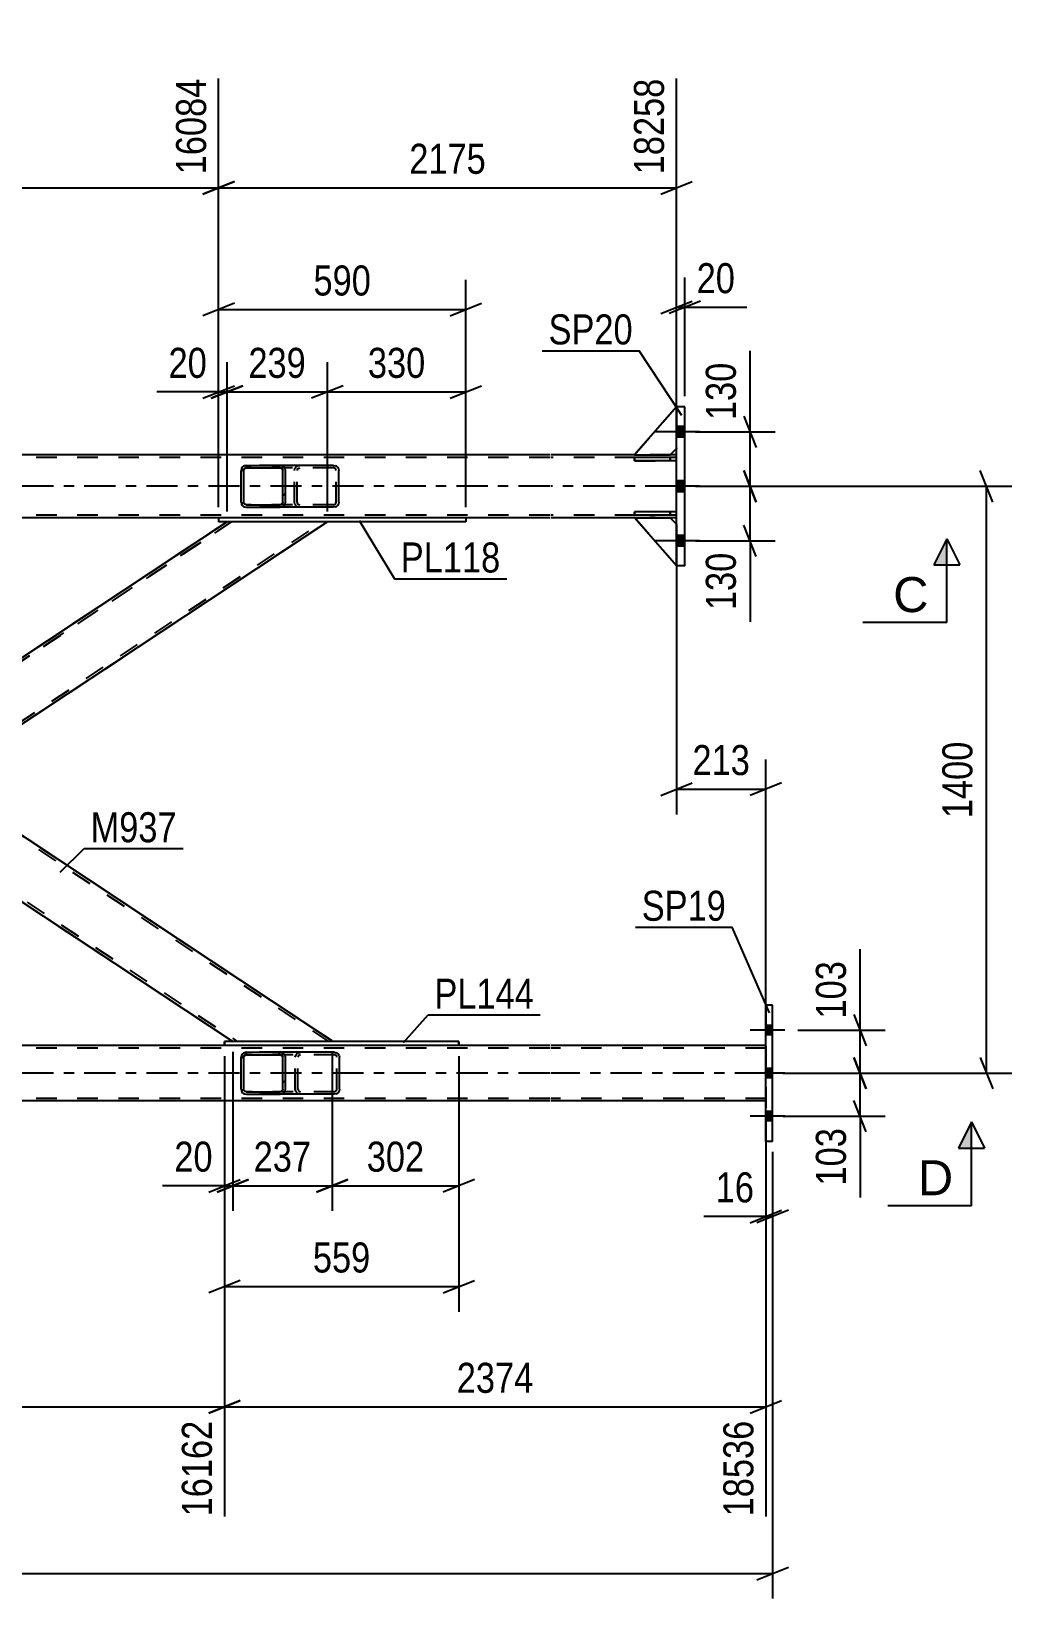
# Model space of a CAD drawing. Header units: millimetres. Extents: x -836 to 353, y -855 to -14.
# Drawn here: x -175.3 to -81.8, y -587.4 to -437.9 of the extents above; entities that cross this region are included whole.
import ezdxf

# ---------------------------------------------------------------- set-up
doc = ezdxf.new("R2010")
doc.units = ezdxf.units.MM
doc.linetypes.add('DXK_LINE_DOT2', pattern=[3.9198, 1.9599, -1.9599])
doc.linetypes.add('DXK_LINE_DOT3', pattern=[5.9187, 2.979, -0.9799, 0.9799, -0.9799])
doc.styles.add('Arial', font='ARIAL.TTF', dxfattribs={"height": 0.2})
doc.styles.add('Arial Narrow', font='ARIALN.TTF', dxfattribs={"height": 0.2})

# ---------------------------------------------------------------- blocks, each defined once
blk = doc.blocks.new('Part-570393895-8533 - 8355')
at = {"linetype": 'Continuous'}
h = blk.add_hatch(dxfattribs=at)
h.set_pattern_fill('', scale=0.7, style=0, pattern_type=0)
h.set_pattern_definition([(45, (-155.2637, -539.007), (-1.57154, 1.57154), [])])
h.paths.add_polyline_path([(-155.3, -538.82), (-155.26, -539.01), (-155.15, -539.16), (-154.99, -539.27), (-154.79, -539.3), (-151.58, -539.3), (-151.39, -539.27), (-151.22, -539.16), (-151.11, -539.01), (-151.07, -538.82), (-151.07, -535.78), (-151.11, -535.6), (-151.22, -535.44), (-151.39, -535.34), (-151.58, -535.3), (-154.79, -535.3), (-154.99, -535.34), (-155.15, -535.44), (-155.26, -535.6), (-155.3, -535.78)])
h.paths.add_polyline_path([(-155.03, -535.69), (-154.97, -535.61), (-154.89, -535.56), (-154.79, -535.54), (-151.58, -535.54), (-151.48, -535.56), (-151.4, -535.61), (-151.35, -535.69), (-151.33, -535.78), (-151.33, -538.82), (-151.35, -538.92), (-151.4, -538.99), (-151.48, -539.05), (-151.58, -539.06), (-154.79, -539.06), (-154.89, -539.05), (-154.97, -538.99), (-155.03, -538.92), (-155.05, -538.82), (-155.05, -535.78)])
at = {"color": 2, "linetype": 'Continuous'}
for p, q in [((-154.79, -535.3), (-154.99, -535.34)), ((-154.79, -535.3), (-151.58, -535.3)), ((-146.41, -535.3), (-151.58, -535.3)), ((-151.39, -535.34), (-151.58, -535.3)), ((-146.41, -535.3), (-146.22, -535.34)), ((-155.26, -535.6), (-155.3, -535.78)), ((-155.3, -538.82), (-155.3, -535.78)), ((-155.05, -535.78), (-155.03, -535.69)), ((-155.05, -538.82), (-155.05, -535.78)), ((-155.03, -535.69), (-154.97, -535.61)), ((-154.97, -535.61), (-154.89, -535.56)), ((-154.89, -535.56), (-154.79, -535.54)), ((-154.79, -535.54), (-151.58, -535.54)), ((-151.58, -535.54), (-151.48, -535.56)), ((-151.48, -535.56), (-151.4, -535.61)), ((-151.4, -535.61), (-151.35, -535.69)), ((-151.35, -535.69), (-151.33, -535.78)), ((-151.33, -538.82), (-151.33, -535.78)), ((-151.07, -535.78), (-151.11, -535.6)), ((-151.07, -538.82), (-151.07, -535.78)), ((-145.94, -535.6), (-145.9, -535.78)), ((-145.9, -538.82), (-145.9, -535.78)), ((-155.3, -538.82), (-155.26, -539.01)), ((-155.03, -538.92), (-155.05, -538.82)), ((-154.97, -538.99), (-155.03, -538.92)), ((-154.99, -539.27), (-154.79, -539.3)), ((-154.89, -539.05), (-154.97, -538.99)), ((-154.79, -539.06), (-154.89, -539.05)), ((-154.79, -539.06), (-151.58, -539.06)), ((-154.79, -539.3), (-151.58, -539.3)), ((-151.48, -539.05), (-151.58, -539.06)), ((-151.58, -539.3), (-151.39, -539.27)), ((-146.41, -539.3), (-151.58, -539.3)), ((-151.4, -538.99), (-151.48, -539.05)), ((-151.35, -538.92), (-151.4, -538.99)), ((-151.33, -538.82), (-151.35, -538.92)), ((-151.11, -539.01), (-151.07, -538.82)), ((-146.22, -539.27), (-146.41, -539.3)), ((-145.9, -538.82), (-145.94, -539.01))]:
    blk.add_line(p, q, dxfattribs=at)
at = {"color": 7, "linetype": 'DXK_LINE_DOT2'}
for p, q in [((-151.58, -535.3), (-154.79, -535.3)), ((-149.82, -535.34), (-149.63, -535.3)), ((-146.41, -535.54), (-154.79, -535.54)), ((-150.13, -535.78), (-150.09, -535.6)), ((-150.13, -538.82), (-150.13, -535.78)), ((-149.86, -535.69), (-149.88, -535.78)), ((-149.88, -538.82), (-149.88, -535.78)), ((-149.8, -535.61), (-149.86, -535.69)), ((-149.72, -535.56), (-149.8, -535.61)), ((-149.63, -535.54), (-149.72, -535.56)), ((-146.31, -535.56), (-146.41, -535.54)), ((-146.23, -535.61), (-146.31, -535.56)), ((-146.18, -535.69), (-146.23, -535.61)), ((-146.16, -535.78), (-146.18, -535.69)), ((-146.16, -538.82), (-146.16, -535.78)), ((-146.41, -539.06), (-154.79, -539.06)), ((-151.58, -539.3), (-154.79, -539.3)), ((-150.09, -539.01), (-150.13, -538.82)), ((-149.88, -538.82), (-149.86, -538.92)), ((-149.86, -538.92), (-149.8, -538.99)), ((-149.63, -539.3), (-149.82, -539.27)), ((-149.8, -538.99), (-149.78, -539.01)), ((-149.78, -539.01), (-149.72, -539.05)), ((-149.72, -539.05), (-149.63, -539.06)), ((-146.41, -539.06), (-146.31, -539.05)), ((-146.31, -539.05), (-146.23, -538.99)), ((-146.23, -538.99), (-146.18, -538.92)), ((-146.18, -538.92), (-146.16, -538.82))]:
    blk.add_line(p, q, dxfattribs=at)
at = {"color": 2, "linetype": 'Continuous'}
for centre, start, end in [((-154.81, -535.8), 110.9282, 155.8647), ((-151.56, -535.8), 24.1353, 69.0718), ((-146.39, -535.8), 24.1353, 69.0718), ((-154.81, -538.8), 204.1353, 249.0718), ((-151.56, -538.8), 290.9282, 335.8647), ((-146.39, -538.8), 290.9282, 335.8647)]:
    blk.add_arc(centre, 0.495, start, end, dxfattribs=at)
at = {"color": 7, "linetype": 'DXK_LINE_DOT2'}
for centre, start, end in [((-149.64, -535.8), 110.9282, 155.8647), ((-149.64, -538.8), 204.1353, 249.0718)]:
    blk.add_arc(centre, 0.495, start, end, dxfattribs=at)
blk = doc.blocks.new('Part-570393895-8570 - 8355')
at = {"color": 2, "linetype": 'Continuous'}
for p, q in [((-113.75, -473.7), (-117.75, -478.3)), ((-117.75, -478.3), (-114.35, -478.3)), ((-114.35, -478.3), (-113.75, -477.7))]:
    blk.add_line(p, q, dxfattribs=at)
at = {"color": 7, "linetype": 'DXK_LINE_DOT2'}
blk.add_line((-113.75, -473.7), (-113.75, -477.7), dxfattribs=at)
blk = doc.blocks.new('Bolt-570393895-8552 - 8355')
at = {"linetype": 'Continuous'}
for points in [[(-113.75, -475.58), (-113.75, -476.62), (-112.95, -476.62), (-112.95, -475.58)], [(-113.75, -475.58), (-113.75, -476.62), (-112.95, -476.62), (-112.95, -475.58)], [(-113.75, -475.58), (-113.75, -476.62), (-112.95, -476.62), (-112.95, -475.58)], [(-113.75, -480.78), (-113.75, -481.82), (-112.95, -481.82), (-112.95, -480.78)], [(-113.75, -480.78), (-113.75, -481.82), (-112.95, -481.82), (-112.95, -480.78)], [(-113.75, -485.98), (-113.75, -487.02), (-112.95, -487.02), (-112.95, -485.98)], [(-113.75, -485.98), (-113.75, -487.02), (-112.95, -487.02), (-112.95, -485.98)], [(-113.75, -485.98), (-113.75, -487.02), (-112.95, -487.02), (-112.95, -485.98)]]:
    blk.add_hatch(color=1, dxfattribs=at).paths.add_polyline_path(points)
at = {"color": 1, "linetype": 'Continuous'}
for p, q in [((-111.55, -476.1), (-115.75, -476.1)), ((-111.55, -476.1), (-115.75, -476.1)), ((-111.55, -476.1), (-115.75, -476.1)), ((-112.95, -475.58), (-113.75, -475.58)), ((-112.95, -475.58), (-113.75, -475.58)), ((-112.95, -475.58), (-113.75, -475.58)), ((-112.95, -476.62), (-113.75, -476.62)), ((-112.95, -476.62), (-113.75, -476.62)), ((-112.95, -476.62), (-113.75, -476.62)), ((-111.55, -481.3), (-115.75, -481.3)), ((-111.55, -481.3), (-115.75, -481.3)), ((-112.95, -480.78), (-113.75, -480.78)), ((-112.95, -480.78), (-113.75, -480.78)), ((-112.95, -481.82), (-113.75, -481.82)), ((-112.95, -481.82), (-113.75, -481.82)), ((-112.95, -485.98), (-113.75, -485.98)), ((-112.95, -485.98), (-113.75, -485.98)), ((-112.95, -485.98), (-113.75, -485.98)), ((-111.55, -486.5), (-115.75, -486.5)), ((-111.55, -486.5), (-115.75, -486.5)), ((-111.55, -486.5), (-115.75, -486.5)), ((-112.95, -487.02), (-113.75, -487.02)), ((-112.95, -487.02), (-113.75, -487.02)), ((-112.95, -487.02), (-113.75, -487.02))]:
    blk.add_line(p, q, dxfattribs=at)
blk = doc.blocks.new('Part-570393895-8954 - 8355')
at = {"color": 7, "linetype": 'DXK_LINE_DOT2'}
for p, q in [((-184.36, -509.39), (-188.89, -512.39)), ((-184.47, -509.46), (-188.8, -512.33)), ((-188.74, -512.28), (-184.45, -509.45)), ((-184.47, -509.46), (-184.45, -509.45)), ((-184.45, -509.45), (-184.45, -509.45)), ((-184.45, -509.45), (-146.96, -534.26)), ((-184.45, -509.45), (-146.96, -534.26)), ((-184.27, -509.33), (-184.36, -509.39)), ((-184.24, -509.3), (-184.27, -509.33)), ((-184.24, -509.3), (-146.57, -534.24)), ((-188.99, -512.45), (-189.02, -512.47)), ((-189.02, -512.47), (-156.09, -534.26)), ((-188.89, -512.39), (-188.99, -512.45)), ((-188.8, -512.33), (-188.79, -512.32)), ((-188.8, -512.33), (-188.8, -512.33)), ((-188.8, -512.33), (-155.66, -534.26)), ((-188.8, -512.33), (-155.66, -534.26)), ((-188.79, -512.32), (-188.74, -512.28)), ((-146.62, -534.26), (-156.09, -534.26)), ((-146.62, -534.26), (-146.6, -534.26)), ((-146.6, -534.26), (-146.57, -534.24))]:
    blk.add_line(p, q, dxfattribs=at)
at = {"color": 2, "linetype": 'Continuous'}
for p, q in [((-184.51, -509.48), (-188.75, -512.29)), ((-184.51, -509.48), (-184.27, -509.33)), ((-184.27, -509.33), (-184.24, -509.3)), ((-184.24, -509.3), (-184.24, -509.3)), ((-184.24, -509.3), (-146.57, -534.24)), ((-189.02, -512.47), (-188.99, -512.45)), ((-189.02, -512.47), (-189.02, -512.47)), ((-189.02, -512.47), (-156.09, -534.26)), ((-188.99, -512.45), (-188.89, -512.39)), ((-188.89, -512.39), (-188.75, -512.29)), ((-146.62, -534.26), (-146.57, -534.24)), ((-146.57, -534.24), (-146.57, -534.24))]:
    blk.add_line(p, q, dxfattribs=at)
blk = doc.blocks.new('Part-570393895-8575 - 8355')
at = {"color": 7, "linetype": 'DXK_LINE_DOT2'}
for p, q in [((-113.75, -483.74), (-117.75, -483.74)), ((-117.75, -483.74), (-117.75, -484.06)), ((-117.75, -484.06), (-113.75, -484.06)), ((-114.35, -483.74), (-114.35, -484.06)), ((-113.75, -484.06), (-113.75, -483.74))]:
    blk.add_line(p, q, dxfattribs=at)
blk = doc.blocks.new('Part-570393895-8579 - 8355')
at = {"color": 7, "linetype": 'DXK_LINE_DOT2'}
for p, q in [((-117.75, -484.3), (-114.35, -484.3)), ((-113.75, -488.9), (-117.75, -484.3)), ((-114.35, -484.3), (-113.75, -484.9)), ((-113.75, -484.9), (-113.75, -488.9))]:
    blk.add_line(p, q, dxfattribs=at)
blk = doc.blocks.new('Part-570393895-8580 - 8355')
at = {"color": 2, "linetype": 'Continuous'}
for p, q in [((-117.75, -484.3), (-114.35, -484.3)), ((-113.75, -488.9), (-117.75, -484.3)), ((-114.35, -484.3), (-113.75, -484.9))]:
    blk.add_line(p, q, dxfattribs=at)
at = {"color": 7, "linetype": 'DXK_LINE_DOT2'}
blk.add_line((-113.75, -484.9), (-113.75, -488.9), dxfattribs=at)
blk = doc.blocks.new('Part-570393895-8581 - 8355')
at = {"color": 7, "linetype": 'DXK_LINE_DOT2'}
for p, q in [((-113.75, -473.7), (-117.75, -478.3)), ((-113.75, -477.7), (-113.75, -473.7)), ((-117.75, -478.3), (-114.35, -478.3)), ((-114.35, -478.3), (-113.75, -477.7))]:
    blk.add_line(p, q, dxfattribs=at)
blk = doc.blocks.new('Bolt-570393895-8586 - 8355')
at = {"linetype": 'Continuous'}
for points in [[(-105.22, -532.76), (-105.22, -533.64), (-104.58, -533.64), (-104.58, -532.76)], [(-105.22, -532.76), (-105.22, -533.64), (-104.58, -533.64), (-104.58, -532.76)], [(-105.22, -532.76), (-105.22, -533.64), (-104.58, -533.64), (-104.58, -532.76)], [(-105.22, -536.86), (-105.22, -537.74), (-104.58, -537.74), (-104.58, -536.86)], [(-105.22, -536.86), (-105.22, -537.74), (-104.58, -537.74), (-104.58, -536.86)], [(-105.22, -540.96), (-105.22, -541.84), (-104.58, -541.84), (-104.58, -540.96)], [(-105.22, -540.96), (-105.22, -541.84), (-104.58, -541.84), (-104.58, -540.96)], [(-105.22, -540.96), (-105.22, -541.84), (-104.58, -541.84), (-104.58, -540.96)]]:
    blk.add_hatch(color=1, dxfattribs=at).paths.add_polyline_path(points)
at = {"color": 1, "linetype": 'Continuous'}
for p, q in [((-103.42, -533.2), (-106.74, -533.2)), ((-103.42, -533.2), (-106.74, -533.2)), ((-103.42, -533.2), (-106.74, -533.2)), ((-104.58, -532.76), (-105.22, -532.76)), ((-104.58, -532.76), (-105.22, -532.76)), ((-104.58, -532.76), (-105.22, -532.76)), ((-104.58, -533.64), (-105.22, -533.64)), ((-104.58, -533.64), (-105.22, -533.64)), ((-104.58, -533.64), (-105.22, -533.64)), ((-103.42, -537.3), (-106.74, -537.3)), ((-103.42, -537.3), (-106.74, -537.3)), ((-104.58, -536.86), (-105.22, -536.86)), ((-104.58, -536.86), (-105.22, -536.86)), ((-104.58, -537.74), (-105.22, -537.74)), ((-104.58, -537.74), (-105.22, -537.74)), ((-104.58, -540.96), (-105.22, -540.96)), ((-104.58, -540.96), (-105.22, -540.96)), ((-104.58, -540.96), (-105.22, -540.96)), ((-103.42, -541.4), (-106.74, -541.4)), ((-103.42, -541.4), (-106.74, -541.4)), ((-103.42, -541.4), (-106.74, -541.4)), ((-104.58, -541.84), (-105.22, -541.84)), ((-104.58, -541.84), (-105.22, -541.84)), ((-104.58, -541.84), (-105.22, -541.84))]:
    blk.add_line(p, q, dxfattribs=at)
blk = doc.blocks.new('Part-570393895-8612 - 8355')
at = {"color": 2, "linetype": 'Continuous'}
for p, q in [((-117.75, -484.06), (-117.75, -483.74)), ((-113.75, -483.74), (-117.75, -483.74)), ((-113.75, -484.06), (-117.75, -484.06)), ((-113.75, -484.06), (-113.75, -483.74))]:
    blk.add_line(p, q, dxfattribs=at)
at = {"color": 7, "linetype": 'DXK_LINE_DOT2'}
blk.add_line((-114.35, -484.06), (-114.35, -483.74), dxfattribs=at)
blk = doc.blocks.new('Part-570393895-8798 - 8355')
at = {"color": 7, "linetype": 'DXK_LINE_DOT2'}
for p, q in [((-125.85, -534.9), (-803.37, -534.9)), ((-134.53, -534.66), (-156.89, -534.66)), ((-105.22, -534.9), (-125.75, -534.9)), ((-105.22, -539.94), (-105.22, -534.66)), ((-125.85, -539.7), (-803.37, -539.7)), ((-105.22, -539.7), (-125.75, -539.7))]:
    blk.add_line(p, q, dxfattribs=at)
at = {"color": 2, "linetype": 'Continuous'}
for p, q in [((-156.89, -534.66), (-221.15, -534.66)), ((-125.85, -534.66), (-134.53, -534.66)), ((-105.22, -534.66), (-125.75, -534.66)), ((-125.85, -539.94), (-803.37, -539.94)), ((-105.22, -539.94), (-125.75, -539.94))]:
    blk.add_line(p, q, dxfattribs=at)
at = {"color": 7, "linetype": 'DXK_LINE_DOT3'}
for p, q in [((-125.85, -537.3), (-803.37, -537.3)), ((-105.22, -537.3), (-125.75, -537.3))]:
    blk.add_line(p, q, dxfattribs=at)
blk = doc.blocks.new('Part-570393895-8904 - 8355')
at = {"linetype": 'Continuous'}
h = blk.add_hatch(dxfattribs=at)
h.set_pattern_fill('', scale=0.7, style=0, pattern_type=0)
h.set_pattern_definition([(45, (-155.2644, -483.008), (-1.57154, 1.57154), [])])
h.paths.add_polyline_path([(-155.3, -482.82), (-155.26, -483.01), (-155.15, -483.16), (-154.99, -483.27), (-154.8, -483.3), (-151.58, -483.3), (-151.39, -483.27), (-151.22, -483.16), (-151.11, -483.01), (-151.07, -482.82), (-151.07, -479.78), (-151.11, -479.6), (-151.22, -479.44), (-151.39, -479.34), (-151.58, -479.3), (-154.8, -479.3), (-154.99, -479.34), (-155.15, -479.44), (-155.26, -479.6), (-155.3, -479.78)])
h.paths.add_polyline_path([(-155.03, -479.69), (-154.97, -479.61), (-154.89, -479.56), (-154.8, -479.54), (-151.58, -479.54), (-151.48, -479.56), (-151.4, -479.61), (-151.35, -479.69), (-151.33, -479.78), (-151.33, -482.82), (-151.35, -482.92), (-151.4, -482.99), (-151.48, -483.05), (-151.58, -483.06), (-154.8, -483.06), (-154.89, -483.05), (-154.97, -482.99), (-155.03, -482.92), (-155.05, -482.82), (-155.05, -479.78)])
at = {"color": 2, "linetype": 'Continuous'}
for p, q in [((-155.26, -479.6), (-155.3, -479.78)), ((-155.3, -482.82), (-155.3, -479.78)), ((-155.05, -479.78), (-155.03, -479.69)), ((-155.05, -482.82), (-155.05, -479.78)), ((-155.03, -479.69), (-154.97, -479.61)), ((-154.8, -479.3), (-154.99, -479.34)), ((-154.97, -479.61), (-154.89, -479.56)), ((-154.89, -479.56), (-154.8, -479.54)), ((-154.8, -479.3), (-151.58, -479.3)), ((-154.8, -479.54), (-151.58, -479.54)), ((-146.49, -479.3), (-151.58, -479.3)), ((-151.39, -479.34), (-151.58, -479.3)), ((-151.58, -479.54), (-151.48, -479.56)), ((-151.48, -479.56), (-151.4, -479.61)), ((-151.4, -479.61), (-151.35, -479.69)), ((-151.35, -479.69), (-151.33, -479.78)), ((-151.33, -482.82), (-151.33, -479.78)), ((-151.07, -479.78), (-151.11, -479.6)), ((-151.07, -482.82), (-151.07, -479.78)), ((-146.49, -479.3), (-146.29, -479.34)), ((-146.02, -479.6), (-145.98, -479.78)), ((-145.98, -482.82), (-145.98, -479.78)), ((-155.3, -482.82), (-155.26, -483.01)), ((-155.03, -482.92), (-155.05, -482.82)), ((-154.97, -482.99), (-155.03, -482.92)), ((-154.89, -483.05), (-154.97, -482.99)), ((-151.4, -482.99), (-151.48, -483.05)), ((-151.35, -482.92), (-151.4, -482.99)), ((-151.33, -482.82), (-151.35, -482.92)), ((-151.11, -483.01), (-151.07, -482.82)), ((-145.98, -482.82), (-146.02, -483.01)), ((-154.99, -483.27), (-154.8, -483.3)), ((-154.8, -483.06), (-154.89, -483.05)), ((-154.8, -483.06), (-151.58, -483.06)), ((-154.8, -483.3), (-151.58, -483.3)), ((-151.48, -483.05), (-151.58, -483.06)), ((-151.58, -483.3), (-151.39, -483.27)), ((-146.49, -483.3), (-151.58, -483.3)), ((-146.29, -483.27), (-146.49, -483.3))]:
    blk.add_line(p, q, dxfattribs=at)
at = {"color": 7, "linetype": 'DXK_LINE_DOT2'}
for p, q in [((-151.58, -479.3), (-154.8, -479.3)), ((-146.49, -479.54), (-154.8, -479.54)), ((-150.21, -479.78), (-150.17, -479.6)), ((-150.21, -482.82), (-150.21, -479.78)), ((-149.94, -479.69), (-149.96, -479.78)), ((-149.96, -482.82), (-149.96, -479.78)), ((-149.88, -479.61), (-149.94, -479.69)), ((-149.9, -479.34), (-149.7, -479.3)), ((-149.88, -479.61), (-149.86, -479.6)), ((-149.86, -479.6), (-149.8, -479.56)), ((-149.8, -479.56), (-149.7, -479.54)), ((-146.39, -479.56), (-146.49, -479.54)), ((-146.31, -479.61), (-146.39, -479.56)), ((-146.25, -479.69), (-146.31, -479.61)), ((-146.23, -479.78), (-146.25, -479.69)), ((-146.23, -482.82), (-146.23, -479.78)), ((-150.17, -483.01), (-150.21, -482.82)), ((-149.96, -482.82), (-149.94, -482.92)), ((-149.94, -482.92), (-149.88, -482.99)), ((-149.88, -482.99), (-149.86, -483.01)), ((-149.86, -483.01), (-149.8, -483.05)), ((-146.39, -483.05), (-146.31, -482.99)), ((-146.31, -482.99), (-146.25, -482.92)), ((-146.25, -482.92), (-146.23, -482.82)), ((-146.49, -483.06), (-154.8, -483.06)), ((-151.58, -483.3), (-154.8, -483.3)), ((-149.7, -483.3), (-149.9, -483.27)), ((-149.8, -483.05), (-149.7, -483.06)), ((-146.49, -483.06), (-146.39, -483.05))]:
    blk.add_line(p, q, dxfattribs=at)
at = {"color": 2, "linetype": 'Continuous'}
for centre, start, end in [((-154.81, -479.8), 110.9282, 155.8647), ((-151.56, -479.8), 24.1353, 69.0718), ((-146.47, -479.8), 24.1353, 69.0718), ((-154.81, -482.81), 204.1353, 249.0718), ((-151.56, -482.81), 290.9282, 335.8647), ((-146.47, -482.81), 290.9282, 335.8647)]:
    blk.add_arc(centre, 0.495, start, end, dxfattribs=at)
at = {"color": 7, "linetype": 'DXK_LINE_DOT2'}
for centre, start, end in [((-149.72, -479.8), 110.9282, 155.8647), ((-149.72, -482.81), 204.1353, 249.0718)]:
    blk.add_arc(centre, 0.495, start, end, dxfattribs=at)
blk = doc.blocks.new('Part-570393895-8909 - 8355')
at = {"color": 2, "linetype": 'Continuous'}
for p, q in [((-125.85, -478.3), (-228.61, -478.3)), ((-117.75, -478.3), (-125.75, -478.3)), ((-113.75, -478.3), (-114.35, -478.3)), ((-157.44, -484.3), (-220.6, -484.3)), ((-125.85, -484.3), (-133.85, -484.3)), ((-117.75, -484.3), (-125.75, -484.3)), ((-113.75, -484.3), (-114.35, -484.3))]:
    blk.add_line(p, q, dxfattribs=at)
at = {"color": 7, "linetype": 'DXK_LINE_DOT2'}
for p, q in [((-114.35, -478.3), (-117.75, -478.3)), ((-113.75, -484.3), (-113.75, -478.3)), ((-125.85, -478.54), (-800.78, -478.54)), ((-113.75, -478.54), (-125.75, -478.54)), ((-125.85, -484.06), (-800.78, -484.06)), ((-133.85, -484.3), (-157.44, -484.3)), ((-113.75, -484.06), (-125.75, -484.06)), ((-114.35, -484.3), (-117.75, -484.3))]:
    blk.add_line(p, q, dxfattribs=at)
at = {"color": 7, "linetype": 'DXK_LINE_DOT3'}
for p, q in [((-125.85, -481.3), (-800.78, -481.3)), ((-113.75, -481.3), (-125.75, -481.3))]:
    blk.add_line(p, q, dxfattribs=at)
blk = doc.blocks.new('Part-570393895-8919 - 8355')
at = {"color": 2, "linetype": 'Continuous'}
for p, q in [((-105.22, -543.8), (-105.22, -530.8)), ((-104.58, -530.8), (-105.22, -530.8)), ((-104.58, -543.8), (-104.58, -530.8)), ((-104.58, -543.8), (-105.22, -543.8))]:
    blk.add_line(p, q, dxfattribs=at)
at = {"color": 7, "linetype": 'DXK_LINE_DOT2'}
for p, q in [((-105.22, -530.8), (-105.22, -543.8)), ((-104.58, -530.8), (-104.58, -530.8)), ((-104.58, -543.8), (-104.58, -530.8)), ((-104.58, -543.8), (-104.58, -543.8))]:
    blk.add_line(p, q, dxfattribs=at)
blk = doc.blocks.new('Part-570393895-8947 - 8355')
at = {"color": 2, "linetype": 'Continuous'}
for p, q in [((-113.75, -488.9), (-113.75, -473.7)), ((-112.95, -473.7), (-113.75, -473.7)), ((-112.95, -488.9), (-112.95, -473.7)), ((-112.95, -488.9), (-113.75, -488.9))]:
    blk.add_line(p, q, dxfattribs=at)
blk = doc.blocks.new('Part-570393895-8959 - 8355')
at = {"color": 7, "linetype": 'DXK_LINE_DOT2'}
for p, q in [((-229.4, -533.15), (-156.2, -484.7)), ((-156.2, -484.7), (-229.4, -533.15)), ((-156.64, -484.7), (-229.4, -532.86)), ((-222.38, -534.26), (-147.51, -484.7)), ((-222.38, -534.26), (-147.5, -484.7)), ((-147.07, -484.7), (-221.95, -534.26)), ((-147.07, -484.7), (-156.64, -484.7)), ((-147.07, -484.7), (-147.07, -484.7)), ((-189.02, -506.14), (-193.8, -509.3)), ((-184.24, -509.3), (-189.02, -512.47)), ((-229.4, -532.86), (-229.4, -532.86)), ((-229.4, -532.91), (-229.4, -532.86)), ((-229.4, -532.86), (-229.4, -532.91)), ((-229.4, -532.91), (-229.4, -532.93)), ((-229.4, -532.91), (-229.4, -533.03)), ((-229.4, -533.03), (-229.4, -533.22)), ((-229.4, -533.15), (-229.4, -533.15)), ((-229.4, -533.17), (-229.4, -533.15)), ((-229.4, -533.15), (-229.4, -533.17)), ((-229.4, -533.24), (-229.4, -533.17)), ((-229.4, -533.17), (-229.4, -533.24)), ((-229.4, -534.26), (-229.4, -533.22)), ((-229.4, -533.24), (-229.4, -534.26)), ((-229.4, -533.24), (-229.4, -533.33)), ((-229.4, -533.33), (-229.4, -534.26)), ((-221.95, -534.26), (-229.4, -534.26)), ((-221.95, -534.26), (-221.95, -534.26))]:
    blk.add_line(p, q, dxfattribs=at)
at = {"color": 2, "linetype": 'Continuous'}
for p, q in [((-156.64, -484.7), (-189.02, -506.14)), ((-147.07, -484.7), (-184.24, -509.3)), ((-193.8, -509.3), (-229.4, -532.86)), ((-189.02, -512.47), (-221.95, -534.26)), ((-229.4, -532.93), (-229.4, -533.03)), ((-229.4, -533.22), (-229.4, -533.03)), ((-229.4, -533.22), (-229.4, -534.26))]:
    blk.add_line(p, q, dxfattribs=at)
blk = doc.blocks.new('Part-570393895-8968 - 8355')
at = {"color": 2, "linetype": 'Continuous'}
for p, q in [((-117.75, -478.86), (-117.75, -478.54)), ((-113.75, -478.54), (-117.75, -478.54)), ((-113.75, -478.86), (-117.75, -478.86)), ((-113.75, -478.86), (-113.75, -478.54))]:
    blk.add_line(p, q, dxfattribs=at)
at = {"color": 7, "linetype": 'DXK_LINE_DOT2'}
blk.add_line((-114.35, -478.86), (-114.35, -478.54), dxfattribs=at)
blk = doc.blocks.new('Part-570393895-8986 - 8355')
at = {"color": 2, "linetype": 'Continuous'}
for p, q in [((-134.53, -534.26), (-156.89, -534.26)), ((-156.89, -534.66), (-156.89, -534.26)), ((-156.89, -534.26), (-156.89, -534.66)), ((-134.53, -534.66), (-156.89, -534.66)), ((-134.53, -534.26), (-134.53, -534.66))]:
    blk.add_line(p, q, dxfattribs=at)
at = {"color": 7, "linetype": 'DXK_LINE_DOT2'}
for p, q in [((-156.89, -534.26), (-156.89, -534.26)), ((-156.89, -534.26), (-156.89, -534.26)), ((-156.89, -534.66), (-156.89, -534.66)), ((-156.89, -534.66), (-156.89, -534.66)), ((-134.53, -534.66), (-134.53, -534.26)), ((-134.53, -534.26), (-134.53, -534.26)), ((-134.53, -534.66), (-134.53, -534.66))]:
    blk.add_line(p, q, dxfattribs=at)
blk = doc.blocks.new('Part-570393895-8991 - 8355')
at = {"color": 2, "linetype": 'Continuous'}
for p, q in [((-133.85, -484.3), (-157.44, -484.3)), ((-157.44, -484.3), (-157.44, -484.7)), ((-133.85, -484.3), (-133.85, -484.7)), ((-133.85, -484.7), (-157.44, -484.7))]:
    blk.add_line(p, q, dxfattribs=at)
blk = doc.blocks.new('Part-570393895-8998 - 8355')
at = {"color": 7, "linetype": 'DXK_LINE_DOT2'}
for p, q in [((-113.75, -478.54), (-117.75, -478.54)), ((-117.75, -478.54), (-117.75, -478.86)), ((-117.75, -478.86), (-113.75, -478.86)), ((-114.35, -478.54), (-114.35, -478.86)), ((-113.75, -478.86), (-113.75, -478.54))]:
    blk.add_line(p, q, dxfattribs=at)
blk = doc.blocks.new('StraightDimension-570393895-9608 - 8355')
at = {"color": 7, "linetype": 'Continuous'}
for p, q in [((-83.57, -482.8), (-84.77, -479.8)), ((-111.95, -481.3), (-81.77, -481.3)), ((-84.17, -537.3), (-84.17, -481.3)), ((-84.77, -535.8), (-83.57, -538.8)), ((-103.58, -537.3), (-81.77, -537.3))]:
    blk.add_line(p, q, dxfattribs=at)
at = {"color": 0}
blk.add_wipeout([(-84.92, -505.05), (-89.12, -505.05), (-89.12, -513.56), (-84.92, -513.56)], dxfattribs=at)
at = {"color": 3, "style": 'Arial Narrow'}
blk.add_text('1400', height=2.863, rotation=90.0002, dxfattribs=at).set_placement((-85.52, -512.96))
blk = doc.blocks.new('StraightDimension-570393895-9426 - 8355')
at = {"color": 7, "linetype": 'Continuous'}
for p, q in [((-113.75, -485.3), (-113.75, -512.6)), ((-105.22, -533.66), (-105.22, -507.35)), ((-115.25, -510.8), (-112.25, -509.6)), ((-103.72, -509.6), (-106.72, -510.8)), ((-113.75, -510.2), (-105.22, -510.2))]:
    blk.add_line(p, q, dxfattribs=at)
at = {"color": 0}
blk.add_wipeout([(-106.15, -509.45), (-106.15, -505.25), (-112.83, -505.25), (-112.83, -509.45)], dxfattribs=at)
at = {"color": 3, "style": 'Arial Narrow'}
blk.add_text('213', height=2.863, dxfattribs=at).set_placement((-112.23, -508.85))
blk = doc.blocks.new('StraightDimension-570393895-10199 - 8355')
at = {"color": 7, "linetype": 'Continuous'}
for p, q in [((-157.44, -483.3), (-157.44, -469.45)), ((-156.64, -483.7), (-156.64, -469.45)), ((-157.44, -472.3), (-163.34, -472.3)), ((-157.44, -472.3), (-163.34, -472.3)), ((-158.94, -472.9), (-155.94, -471.7)), ((-155.14, -471.7), (-158.14, -472.9)), ((-157.44, -472.3), (-156.64, -472.3))]:
    blk.add_line(p, q, dxfattribs=at)
at = {"color": 0}
blk.add_wipeout([(-157.96, -471.55), (-157.96, -467.35), (-162.82, -467.35), (-162.82, -471.55)], dxfattribs=at)
at = {"color": 3, "style": 'Arial Narrow'}
blk.add_text('20', height=2.863, dxfattribs=at).set_placement((-162.22, -470.95))
blk = doc.blocks.new('StraightDimension-570393895-9003 - 8355')
at = {"color": 7, "linetype": 'Continuous'}
for p, q in [((-104.58, -544.8), (-104.58, -587.43)), ((-106.08, -585.63), (-103.08, -584.43)), ((-804.01, -585.03), (-104.58, -585.03))]:
    blk.add_line(p, q, dxfattribs=at)
blk = doc.blocks.new('StraightDimension-570393895-9028 - 8355')
at = {"color": 7, "linetype": 'Continuous'}
for p, q in [((-156.89, -535.66), (-156.89, -560.06)), ((-134.53, -535.66), (-134.53, -560.06)), ((-155.39, -557.06), (-158.39, -558.26)), ((-156.89, -557.66), (-134.53, -557.66)), ((-136.03, -558.26), (-133.03, -557.06))]:
    blk.add_line(p, q, dxfattribs=at)
at = {"color": 0}
blk.add_wipeout([(-142.37, -556.91), (-142.37, -552.71), (-149.05, -552.71), (-149.05, -556.91)], dxfattribs=at)
at = {"color": 3, "style": 'Arial Narrow'}
blk.add_text('559', height=2.863, dxfattribs=at).set_placement((-148.45, -556.31))
blk = doc.blocks.new('StraightDimension-570393895-9039 - 8355')
at = {"color": 7, "linetype": 'Continuous'}
for p, q in [((-156.09, -535.26), (-156.09, -550.44)), ((-156.89, -535.66), (-156.89, -550.44)), ((-156.89, -548.04), (-162.8, -548.04)), ((-156.89, -548.04), (-162.8, -548.04)), ((-158.39, -548.64), (-155.39, -547.44)), ((-154.59, -547.44), (-157.59, -548.64)), ((-156.89, -548.04), (-156.09, -548.04))]:
    blk.add_line(p, q, dxfattribs=at)
at = {"color": 0}
blk.add_wipeout([(-157.42, -547.29), (-157.42, -543.09), (-162.27, -543.09), (-162.27, -547.29)], dxfattribs=at)
at = {"color": 3, "style": 'Arial Narrow'}
blk.add_text('20', height=2.863, dxfattribs=at).set_placement((-161.67, -546.69))
blk = doc.blocks.new('StraightDimension-570393895-9047 - 8355')
at = {"color": 7, "linetype": 'Continuous'}
for p, q in [((-156.09, -535.26), (-156.09, -550.44)), ((-146.62, -535.26), (-146.62, -550.44)), ((-157.59, -548.64), (-154.59, -547.44)), ((-156.09, -548.04), (-146.62, -548.04)), ((-145.12, -547.44), (-148.12, -548.64))]:
    blk.add_line(p, q, dxfattribs=at)
at = {"color": 0}
blk.add_wipeout([(-148.01, -547.29), (-148.01, -543.09), (-154.7, -543.09), (-154.7, -547.29)], dxfattribs=at)
at = {"color": 3, "style": 'Arial Narrow'}
blk.add_text('237', height=2.863, dxfattribs=at).set_placement((-154.1, -546.69))
blk = doc.blocks.new('StraightDimension-570393895-9060 - 8355')
at = {"color": 7, "linetype": 'Continuous'}
for p, q in [((-146.62, -535.26), (-146.62, -550.44)), ((-134.53, -535.66), (-134.53, -550.44)), ((-148.12, -548.64), (-145.12, -547.44)), ((-146.62, -548.04), (-134.53, -548.04)), ((-133.03, -547.44), (-136.03, -548.64))]:
    blk.add_line(p, q, dxfattribs=at)
at = {"color": 0}
blk.add_wipeout([(-137.23, -547.29), (-137.23, -543.09), (-143.91, -543.09), (-143.91, -547.29)], dxfattribs=at)
at = {"color": 3, "style": 'Arial Narrow'}
blk.add_text('302', height=2.863, dxfattribs=at).set_placement((-143.31, -546.69))
blk = doc.blocks.new('StraightDimension-570393895-10188 - 8355')
at = {"color": 7, "linetype": 'Continuous'}
for p, q in [((-105.22, -544.8), (-105.22, -553.37)), ((-104.58, -544.8), (-104.58, -553.37)), ((-105.22, -550.97), (-111.13, -550.97)), ((-105.22, -550.97), (-111.13, -550.97)), ((-106.72, -551.57), (-103.72, -550.37)), ((-103.08, -550.37), (-106.08, -551.57)), ((-105.22, -550.97), (-104.58, -550.97))]:
    blk.add_line(p, q, dxfattribs=at)
at = {"color": 0}
blk.add_wipeout([(-105.75, -550.22), (-105.75, -546.02), (-110.61, -546.02), (-110.61, -550.22)], dxfattribs=at)
at = {"color": 3, "style": 'Arial Narrow'}
blk.add_text('16', height=2.863, dxfattribs=at).set_placement((-110.01, -549.62))
blk = doc.blocks.new('StraightDimension-570393895-9206 - 8355')
at = {"color": 7, "linetype": 'Continuous'}
for p, q in [((-156.89, -535.66), (-156.89, -579.58)), ((-105.22, -540.94), (-105.22, -579.58)), ((-155.39, -568.54), (-158.39, -569.74)), ((-156.89, -569.14), (-105.22, -569.14)), ((-106.72, -569.74), (-103.72, -568.54))]:
    blk.add_line(p, q, dxfattribs=at)
at = {"color": 0}
blk.add_wipeout([(-126.8, -568.39), (-126.8, -564.19), (-135.32, -564.19), (-135.32, -568.39)], dxfattribs=at)
at = {"color": 3, "style": 'Arial Narrow'}
blk.add_text('2374', height=2.863, dxfattribs=at).set_placement((-134.72, -567.79))
at = {"color": 0, "linetype": 'Continuous'}
blk.add_wipeout([(-105.82, -569.84), (-110.02, -569.84), (-110.02, -580.18), (-105.82, -580.18)], dxfattribs=at)
at = {"color": 3, "linetype": 'Continuous', "style": 'Arial Narrow'}
blk.add_text('18536', height=2.863, rotation=90.0002, dxfattribs=at).set_placement((-106.42, -579.58))
blk = doc.blocks.new('StraightDimension-570393895-9212 - 8355')
at = {"color": 7, "linetype": 'Continuous'}
for p, q in [((-241.5, -535.66), (-241.5, -579.58)), ((-156.89, -535.66), (-156.89, -579.58)), ((-240, -568.54), (-243, -569.74)), ((-241.5, -569.14), (-156.89, -569.14)), ((-158.39, -569.74), (-155.39, -568.54))]:
    blk.add_line(p, q, dxfattribs=at)
at = {"color": 0}
blk.add_wipeout([(-194.94, -568.39), (-194.94, -564.19), (-203.45, -564.19), (-203.45, -568.39)], dxfattribs=at)
at = {"color": 3, "style": 'Arial Narrow'}
blk.add_text('2115', height=2.863, dxfattribs=at).set_placement((-202.85, -567.79))
at = {"color": 0, "linetype": 'Continuous'}
blk.add_wipeout([(-157.49, -569.84), (-161.69, -569.84), (-161.69, -580.18), (-157.49, -580.18)], dxfattribs=at)
at = {"color": 3, "linetype": 'Continuous', "style": 'Arial Narrow'}
blk.add_text('16162', height=2.863, rotation=90.0002, dxfattribs=at).set_placement((-158.09, -579.58))
blk = doc.blocks.new('StraightDimension-570393895-9410 - 8355')
at = {"color": 7, "linetype": 'Continuous'}
for p, q in [((-96.24, -533.2), (-96.24, -525.47)), ((-96.24, -533.2), (-96.24, -525.47)), ((-96.84, -531.7), (-95.64, -534.7)), ((-102.18, -533.2), (-93.84, -533.2)), ((-96.24, -537.3), (-96.24, -533.2)), ((-95.64, -538.8), (-96.84, -535.8)), ((-103.58, -537.3), (-93.84, -537.3))]:
    blk.add_line(p, q, dxfattribs=at)
at = {"color": 0}
blk.add_wipeout([(-96.99, -525.99), (-101.19, -525.99), (-101.19, -532.68), (-96.99, -532.68)], dxfattribs=at)
at = {"color": 3, "style": 'Arial Narrow'}
blk.add_text('103', height=2.863, rotation=90.0002, dxfattribs=at).set_placement((-97.59, -532.08))
blk = doc.blocks.new('StraightDimension-570393895-9417 - 8355')
at = {"color": 7, "linetype": 'Continuous'}
for p, q in [((-96.84, -535.8), (-95.64, -538.8)), ((-103.58, -537.3), (-93.84, -537.3)), ((-96.24, -541.4), (-96.24, -537.3)), ((-95.64, -542.9), (-96.84, -539.9)), ((-103.58, -541.4), (-93.84, -541.4)), ((-96.24, -541.4), (-96.24, -549.14)), ((-96.24, -541.4), (-96.24, -549.14))]:
    blk.add_line(p, q, dxfattribs=at)
at = {"color": 0}
blk.add_wipeout([(-96.99, -541.93), (-101.19, -541.93), (-101.19, -548.61), (-96.99, -548.61)], dxfattribs=at)
at = {"color": 3, "style": 'Arial Narrow'}
blk.add_text('103', height=2.863, rotation=90.0002, dxfattribs=at).set_placement((-97.59, -548.01))
blk = doc.blocks.new('StraightDimension-570393895-9914 - 8355')
at = {"color": 7, "linetype": 'Continuous'}
for p, q in [((-233.81, -476.9), (-233.81, -437.89)), ((-157.44, -483.3), (-157.44, -442.39)), ((-232.31, -452.23), (-235.31, -453.43)), ((-233.81, -452.83), (-157.44, -452.83)), ((-158.94, -453.43), (-155.94, -452.23))]:
    blk.add_line(p, q, dxfattribs=at)
at = {"color": 0}
blk.add_wipeout([(-191.37, -452.08), (-191.37, -447.88), (-199.88, -447.88), (-199.88, -452.08)], dxfattribs=at)
at = {"color": 3, "style": 'Arial Narrow'}
blk.add_text('1909', height=2.863, dxfattribs=at).set_placement((-199.28, -451.48))
at = {"color": 0, "linetype": 'Continuous'}
blk.add_wipeout([(-158.04, -441.79), (-162.24, -441.79), (-162.24, -452.13), (-158.04, -452.13)], dxfattribs=at)
at = {"color": 3, "linetype": 'Continuous', "style": 'Arial Narrow'}
blk.add_text('16084', height=2.863, rotation=90.0002, dxfattribs=at).set_placement((-158.64, -451.53))
blk = doc.blocks.new('StraightDimension-570393895-9924 - 8355')
at = {"color": 7, "linetype": 'Continuous'}
for p, q in [((-157.44, -483.3), (-157.44, -442.39)), ((-113.75, -477.3), (-113.75, -442.39)), ((-155.94, -452.23), (-158.94, -453.43)), ((-157.44, -452.83), (-113.75, -452.83)), ((-115.25, -453.43), (-112.25, -452.23))]:
    blk.add_line(p, q, dxfattribs=at)
at = {"color": 0}
blk.add_wipeout([(-131.34, -452.08), (-131.34, -447.88), (-139.85, -447.88), (-139.85, -452.08)], dxfattribs=at)
at = {"color": 3, "style": 'Arial Narrow'}
blk.add_text('2175', height=2.863, dxfattribs=at).set_placement((-139.25, -451.48))
at = {"color": 0, "linetype": 'Continuous'}
blk.add_wipeout([(-114.35, -441.79), (-118.55, -441.79), (-118.55, -452.13), (-114.35, -452.13)], dxfattribs=at)
at = {"color": 3, "linetype": 'Continuous', "style": 'Arial Narrow'}
blk.add_text('18258', height=2.863, rotation=90.0002, dxfattribs=at).set_placement((-114.95, -451.53))
blk = doc.blocks.new('StraightDimension-570393895-9995 - 8355')
at = {"color": 7, "linetype": 'Continuous'}
for p, q in [((-106.74, -476.1), (-106.74, -468.37)), ((-106.74, -476.1), (-106.74, -468.37)), ((-107.34, -474.6), (-106.14, -477.6)), ((-111.95, -476.1), (-104.34, -476.1)), ((-106.74, -481.3), (-106.74, -476.1)), ((-106.14, -482.8), (-107.34, -479.8)), ((-111.95, -481.3), (-104.34, -481.3))]:
    blk.add_line(p, q, dxfattribs=at)
at = {"color": 0}
blk.add_wipeout([(-107.49, -468.89), (-111.69, -468.89), (-111.69, -475.58), (-107.49, -475.58)], dxfattribs=at)
at = {"color": 3, "style": 'Arial Narrow'}
blk.add_text('130', height=2.863, rotation=90.0002, dxfattribs=at).set_placement((-108.09, -474.98))
blk = doc.blocks.new('StraightDimension-570393895-10003 - 8355')
at = {"color": 7, "linetype": 'Continuous'}
for p, q in [((-107.34, -479.8), (-106.14, -482.8)), ((-111.95, -481.3), (-104.34, -481.3)), ((-106.74, -486.5), (-106.74, -481.3)), ((-106.14, -488), (-107.34, -485)), ((-111.95, -486.5), (-104.34, -486.5)), ((-106.74, -486.5), (-106.74, -494.24)), ((-106.74, -486.5), (-106.74, -494.24))]:
    blk.add_line(p, q, dxfattribs=at)
at = {"color": 0}
blk.add_wipeout([(-107.49, -487.03), (-111.69, -487.03), (-111.69, -493.71), (-107.49, -493.71)], dxfattribs=at)
at = {"color": 3, "style": 'Arial Narrow'}
blk.add_text('130', height=2.863, rotation=90.0002, dxfattribs=at).set_placement((-108.09, -493.11))
blk = doc.blocks.new('StraightDimension-570393895-10154 - 8355')
at = {"color": 7, "linetype": 'Continuous'}
for p, q in [((-113.75, -472.7), (-113.75, -461.37)), ((-112.95, -472.7), (-112.95, -461.37)), ((-115.25, -464.82), (-112.25, -463.62)), ((-111.45, -463.62), (-114.45, -464.82)), ((-113.75, -464.22), (-112.95, -464.22)), ((-112.95, -464.22), (-107.04, -464.22)), ((-112.95, -464.22), (-107.04, -464.22))]:
    blk.add_line(p, q, dxfattribs=at)
at = {"color": 0}
blk.add_wipeout([(-107.57, -463.47), (-107.57, -459.27), (-112.43, -459.27), (-112.43, -463.47)], dxfattribs=at)
at = {"color": 3, "style": 'Arial Narrow'}
blk.add_text('20', height=2.863, dxfattribs=at).set_placement((-111.83, -462.87))
blk = doc.blocks.new('StraightDimension-570393895-10207 - 8355')
at = {"color": 7, "linetype": 'Continuous'}
for p, q in [((-156.64, -483.7), (-156.64, -469.45)), ((-147.07, -483.7), (-147.07, -469.45)), ((-158.14, -472.9), (-155.14, -471.7)), ((-156.64, -472.3), (-147.07, -472.3)), ((-145.57, -471.7), (-148.57, -472.9))]:
    blk.add_line(p, q, dxfattribs=at)
at = {"color": 0}
blk.add_wipeout([(-148.51, -471.55), (-148.51, -467.35), (-155.2, -467.35), (-155.2, -471.55)], dxfattribs=at)
at = {"color": 3, "style": 'Arial Narrow'}
blk.add_text('239', height=2.863, dxfattribs=at).set_placement((-154.6, -470.95))
blk = doc.blocks.new('StraightDimension-570393895-10215 - 8355')
at = {"color": 7, "linetype": 'Continuous'}
for p, q in [((-147.07, -483.7), (-147.07, -469.45)), ((-133.85, -483.3), (-133.85, -469.45)), ((-145.57, -471.7), (-148.57, -472.9)), ((-147.07, -472.3), (-133.85, -472.3)), ((-135.35, -472.9), (-132.35, -471.7))]:
    blk.add_line(p, q, dxfattribs=at)
at = {"color": 0}
blk.add_wipeout([(-137.12, -471.55), (-137.12, -467.35), (-143.8, -467.35), (-143.8, -471.55)], dxfattribs=at)
at = {"color": 3, "style": 'Arial Narrow'}
blk.add_text('330', height=2.863, dxfattribs=at).set_placement((-143.2, -470.95))
blk = doc.blocks.new('StraightDimension-570393895-10241 - 8355')
at = {"color": 7, "linetype": 'Continuous'}
for p, q in [((-157.44, -483.3), (-157.44, -461.59)), ((-133.85, -483.3), (-133.85, -461.59)), ((-155.94, -463.84), (-158.94, -465.04)), ((-157.44, -464.44), (-133.85, -464.44)), ((-135.35, -465.04), (-132.35, -463.84))]:
    blk.add_line(p, q, dxfattribs=at)
at = {"color": 0}
blk.add_wipeout([(-142.3, -463.69), (-142.3, -459.49), (-148.99, -459.49), (-148.99, -463.69)], dxfattribs=at)
at = {"color": 3, "style": 'Arial Narrow'}
blk.add_text('590', height=2.863, dxfattribs=at).set_placement((-148.39, -463.09))
blk = doc.blocks.new('Mark-570393895-8915 - 8355')
at = {"color": 0}
blk.add_wipeout([(-109.03, -522.75), (-109.03, -519.75), (-117.07, -519.75), (-117.07, -522.75)], dxfattribs=at)
blk.add_wipeout([(-109.03, -522.75), (-109.03, -519.75), (-117.07, -519.75), (-117.07, -522.75)], dxfattribs=at)
at = {"color": 30, "linetype": 'Continuous'}
for p in [(-117.67, -523.35), (-104.87, -531.55)]:
    blk.add_line(p, (-108.43, -523.35), dxfattribs=at)
at = {"color": 3, "style": 'Arial Narrow'}
blk.add_text('SP19', height=2.863, dxfattribs=at).set_placement((-117.07, -522.75))
blk = doc.blocks.new('Mark-570393895-8943 - 8355')
at = {"color": 0}
blk.add_wipeout([(-117.92, -467.76), (-117.92, -464.76), (-125.96, -464.76), (-125.96, -467.76)], dxfattribs=at)
blk.add_wipeout([(-117.92, -467.76), (-117.92, -464.76), (-125.96, -464.76), (-125.96, -467.76)], dxfattribs=at)
at = {"color": 30, "linetype": 'Continuous'}
for p in [(-126.56, -468.36), (-113.24, -474.53)]:
    blk.add_line(p, (-117.32, -468.36), dxfattribs=at)
at = {"color": 3, "style": 'Arial Narrow'}
blk.add_text('SP20', height=2.863, dxfattribs=at).set_placement((-125.96, -467.76))
blk = doc.blocks.new('Mark-570393895-8950 - 8355')
at = {"color": 0}
blk.add_wipeout([(-161.44, -515.26), (-161.44, -512.26), (-169.66, -512.26), (-169.66, -515.26)], dxfattribs=at)
blk.add_wipeout([(-161.44, -515.26), (-161.44, -512.26), (-169.66, -512.26), (-169.66, -515.26)], dxfattribs=at)
at = {"color": 30, "linetype": 'Continuous'}
for p, q in [((-172.57, -518.12), (-170.26, -515.86)), ((-170.26, -515.86), (-160.84, -515.86))]:
    blk.add_line(p, q, dxfattribs=at)
at = {"color": 3, "style": 'Arial Narrow'}
blk.add_text('M937', height=2.863, dxfattribs=at).set_placement((-169.66, -515.26))
blk = doc.blocks.new('Mark-570393895-8982 - 8355')
at = {"color": 0}
blk.add_wipeout([(-127.35, -531.14), (-127.35, -528.14), (-136.85, -528.14), (-136.85, -531.14)], dxfattribs=at)
blk.add_wipeout([(-127.35, -531.14), (-127.35, -528.14), (-136.85, -528.14), (-136.85, -531.14)], dxfattribs=at)
at = {"color": 30, "linetype": 'Continuous'}
for p, q in [((-139.79, -534.37), (-137.45, -531.74)), ((-137.45, -531.74), (-126.75, -531.74))]:
    blk.add_line(p, q, dxfattribs=at)
at = {"color": 3, "style": 'Arial Narrow'}
blk.add_text('PL144', height=2.863, dxfattribs=at).set_placement((-136.85, -531.14))
blk = doc.blocks.new('Mark-570393895-8987 - 8355')
at = {"color": 0}
blk.add_wipeout([(-130.55, -489.52), (-130.55, -486.52), (-140.06, -486.52), (-140.06, -489.52)], dxfattribs=at)
blk.add_wipeout([(-130.55, -489.52), (-130.55, -486.52), (-140.06, -486.52), (-140.06, -489.52)], dxfattribs=at)
at = {"color": 30, "linetype": 'Continuous'}
for p, q in [((-144.03, -484.57), (-140.66, -490.12)), ((-140.66, -490.12), (-129.95, -490.12))]:
    blk.add_line(p, q, dxfattribs=at)
at = {"color": 3, "style": 'Arial Narrow'}
blk.add_text('PL118', height=2.863, dxfattribs=at).set_placement((-140.06, -489.52))
blk = doc.blocks.new('SectionMark-570393895-10443 - 8355')
at = {"linetype": 'Continuous'}
blk.add_hatch(color=6, dxfattribs=at).paths.add_polyline_path([(-85.6, -544.44), (-86.85, -544.44), (-85.6, -541.94)])
at = {"color": 6, "linetype": 'Continuous'}
for p, q in [((-85.6, -541.94), (-86.85, -544.44)), ((-85.6, -549.94), (-85.6, -541.94)), ((-85.6, -541.94), (-84.35, -544.44)), ((-86.85, -544.44), (-84.35, -544.44)), ((-85.6, -549.94), (-93.6, -549.94))]:
    blk.add_line(p, q, dxfattribs=at)
at = {"color": 0, "linetype": 'Continuous'}
blk.add_wipeout([(-87.35, -548.94), (-87.35, -545.44), (-90.72, -545.44), (-90.72, -548.94)], dxfattribs=at)
at = {"color": 3, "linetype": 'Continuous', "style": 'Arial'}
blk.add_text('D', height=3.34, dxfattribs=at).set_placement((-90.72, -548.94))
blk = doc.blocks.new('SectionMark-570393895-10445 - 8355')
at = {"linetype": 'Continuous'}
blk.add_hatch(color=6, dxfattribs=at).paths.add_polyline_path([(-87.96, -488.8), (-89.21, -488.8), (-87.96, -486.3)])
at = {"color": 6, "linetype": 'Continuous'}
for p, q in [((-87.96, -486.3), (-89.21, -488.8)), ((-87.96, -494.3), (-87.96, -486.3)), ((-87.96, -486.3), (-86.71, -488.8)), ((-89.21, -488.8), (-86.71, -488.8)), ((-87.96, -494.3), (-95.96, -494.3))]:
    blk.add_line(p, q, dxfattribs=at)
at = {"color": 0, "linetype": 'Continuous'}
blk.add_wipeout([(-89.71, -493.3), (-89.71, -489.8), (-93.08, -489.8), (-93.08, -493.3)], dxfattribs=at)
at = {"color": 3, "linetype": 'Continuous', "style": 'Arial'}
blk.add_text('C', height=3.34, dxfattribs=at).set_placement((-93.08, -493.3))

msp = doc.modelspace()

# ---------------------------------------------------------------- block references
for name in ['Part-570393895-8570 - 8355', 'Part-570393895-8581 - 8355', 'Part-570393895-8947 - 8355', 'Bolt-570393895-8552 - 8355', 'Part-570393895-8909 - 8355', 'Part-570393895-8904 - 8355', 'Part-570393895-8968 - 8355', 'Part-570393895-8998 - 8355', 'Part-570393895-8991 - 8355', 'Part-570393895-8575 - 8355', 'Part-570393895-8612 - 8355', 'Part-570393895-8579 - 8355', 'Part-570393895-8580 - 8355', 'Part-570393895-8959 - 8355', 'Part-570393895-8954 - 8355', 'Part-570393895-8919 - 8355', 'Bolt-570393895-8586 - 8355', 'Part-570393895-8798 - 8355', 'Part-570393895-8986 - 8355', 'Part-570393895-8533 - 8355', 'StraightDimension-570393895-9003 - 8355']:
    msp.add_blockref(name, (0, 0))

# ---------------------------------------------------------------- next in the draw order: block references
for name in ['StraightDimension-570393895-10199 - 8355', 'StraightDimension-570393895-9608 - 8355', 'Mark-570393895-8987 - 8355', 'Mark-570393895-8950 - 8355', 'Mark-570393895-8982 - 8355', 'StraightDimension-570393895-9028 - 8355', 'StraightDimension-570393895-10188 - 8355']:
    msp.add_blockref(name, (0, 0))

# ---------------------------------------------------------------- next in the draw order: block references
for name in ['StraightDimension-570393895-9914 - 8355', 'StraightDimension-570393895-9426 - 8355', 'StraightDimension-570393895-9039 - 8355']:
    msp.add_blockref(name, (0, 0))

# ---------------------------------------------------------------- next in the draw order: block references
for name in ['StraightDimension-570393895-9924 - 8355', 'Mark-570393895-8915 - 8355', 'StraightDimension-570393895-9047 - 8355']:
    msp.add_blockref(name, (0, 0))

# ---------------------------------------------------------------- next in the draw order: block references
for name in ['StraightDimension-570393895-10207 - 8355', 'StraightDimension-570393895-9995 - 8355', 'StraightDimension-570393895-9060 - 8355']:
    msp.add_blockref(name, (0, 0))

# ---------------------------------------------------------------- next in the draw order: block references
for name in ['StraightDimension-570393895-10154 - 8355', 'StraightDimension-570393895-10215 - 8355', 'StraightDimension-570393895-10003 - 8355', 'StraightDimension-570393895-9206 - 8355']:
    msp.add_blockref(name, (0, 0))

# ---------------------------------------------------------------- next in the draw order: block references
for name in ['StraightDimension-570393895-10241 - 8355', 'Mark-570393895-8943 - 8355', 'SectionMark-570393895-10445 - 8355', 'StraightDimension-570393895-9410 - 8355', 'StraightDimension-570393895-9212 - 8355']:
    msp.add_blockref(name, (0, 0))

# ---------------------------------------------------------------- next in the draw order: block references
msp.add_blockref('StraightDimension-570393895-9417 - 8355', (0, 0))

# ---------------------------------------------------------------- next in the draw order: block references
msp.add_blockref('SectionMark-570393895-10443 - 8355', (0, 0))

doc.saveas('drawing.dxf')
